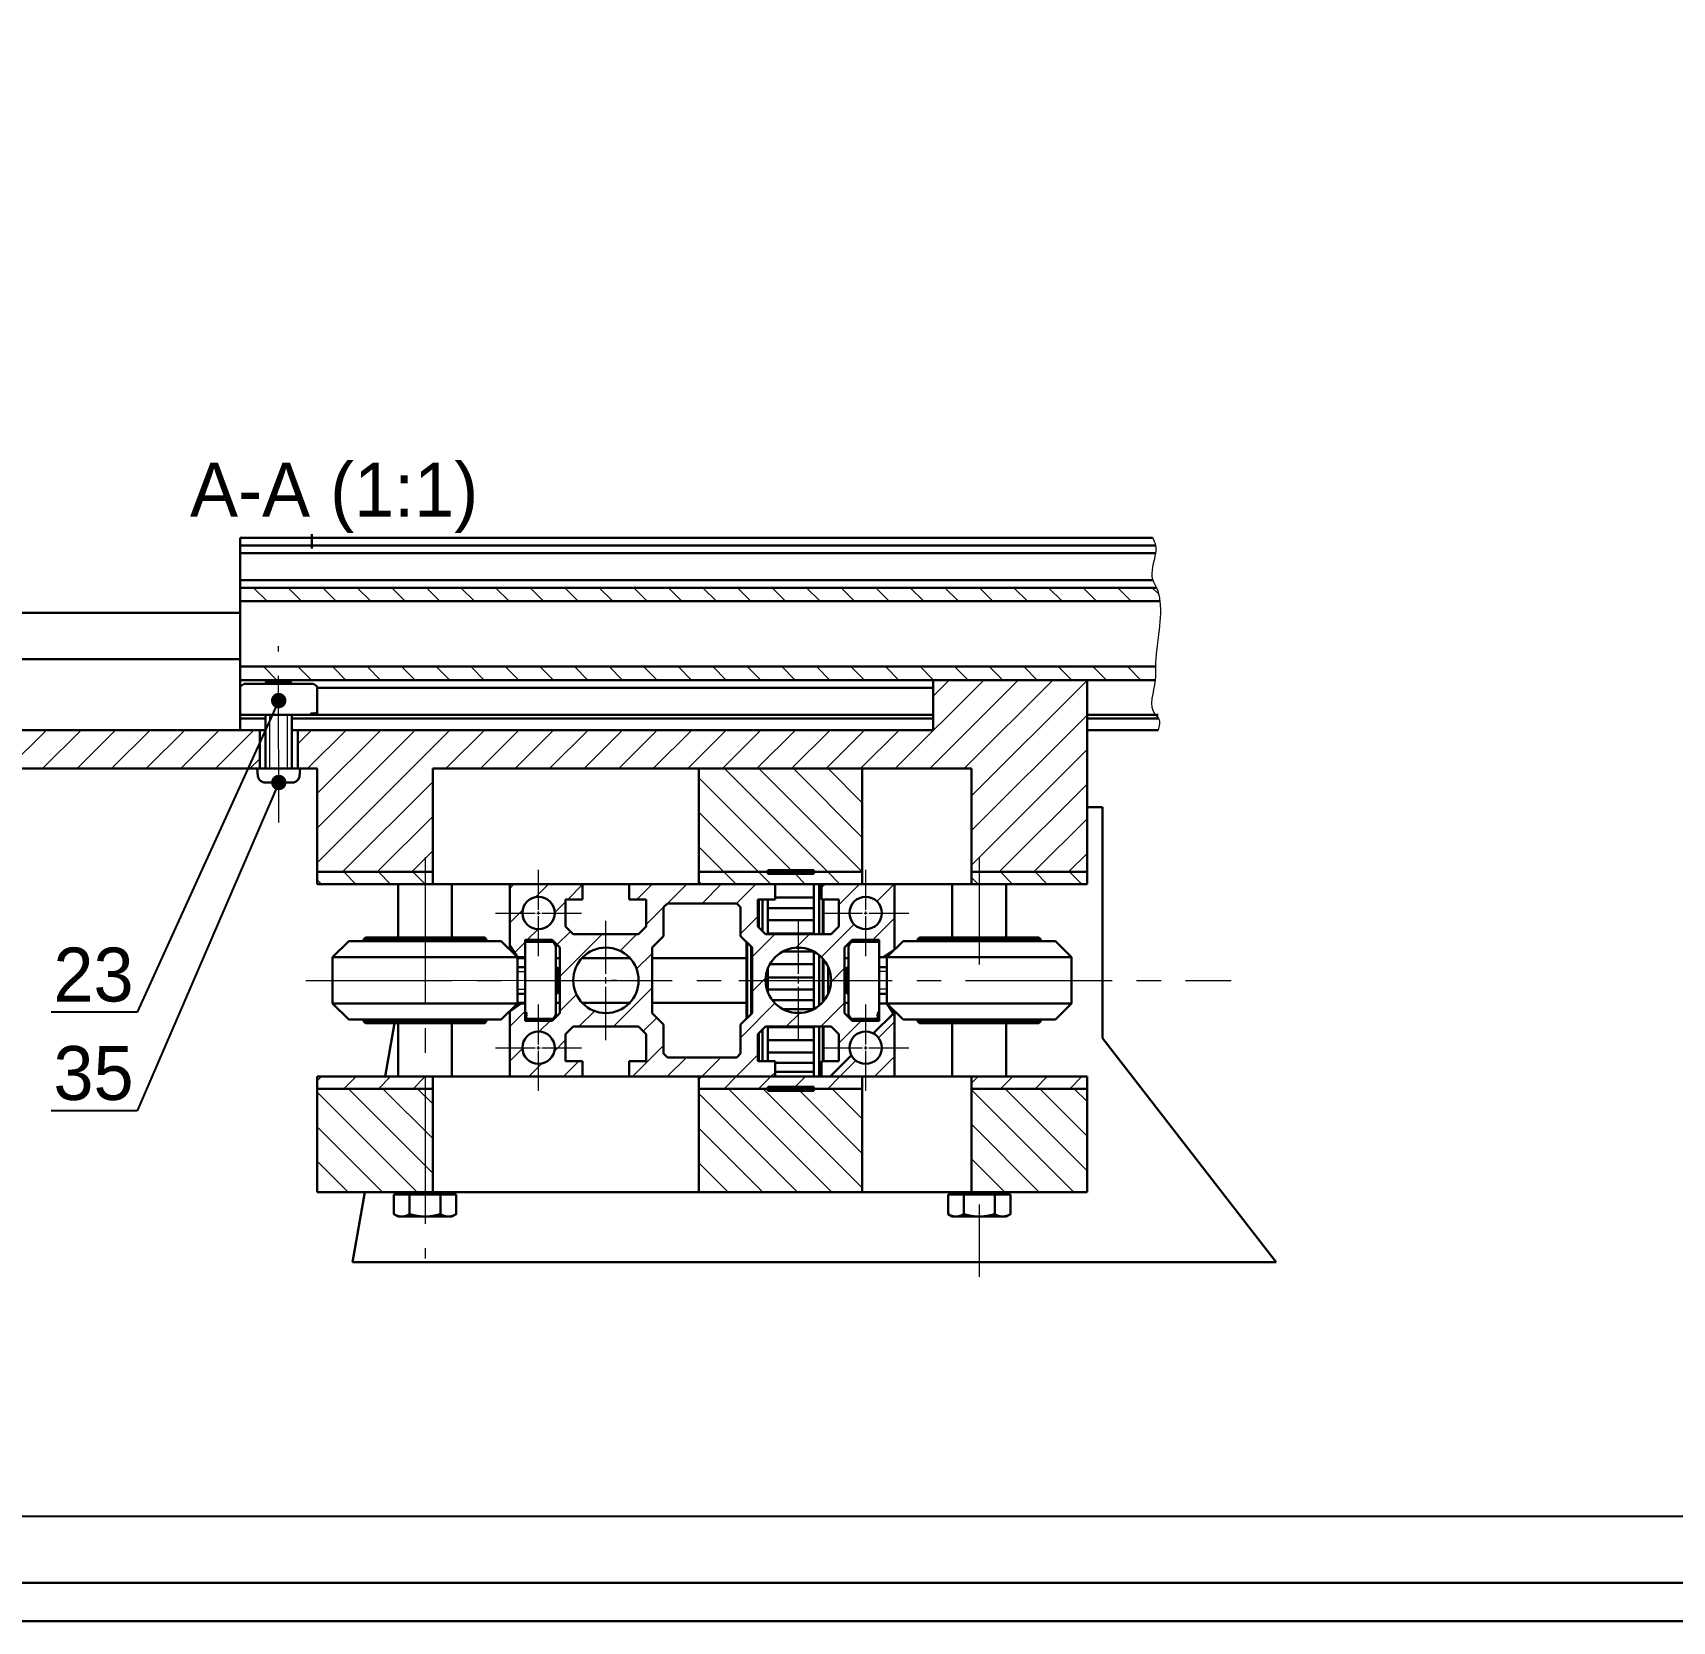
# Model space of a CAD drawing. Header units: millimetres. Extents: x 587 to 10361, y -8386 to 1488.
# Drawn here: x 8094.3 to 8307.3, y -6566.6 to -6360.2 of the extents above; entities that cross this region are included whole.
import ezdxf
from ezdxf import colors
from ezdxf.entities.mleader import LeaderData, LeaderLine
from ezdxf.math import Vec2, Vec3

# ---------------------------------------------------------------- set-up
doc = ezdxf.new("R2010")
doc.units = ezdxf.units.MM
doc.linetypes.add('ACAD_ISO10W100', pattern=[18, 12, -3, 0, -3])
doc.linetypes.add('CENTER2', pattern=[28.575, 19.05, -3.175, 3.175, -3.175])
for name, color, linetype, lineweight in [('Cienka', 30, 'Continuous', 0), ('Gruba', 7, 'Continuous', 30), ('Kreskowanie', 10, 'Continuous', 0), ('Linia przerwania (ISO)', 7, 'Continuous', 30), ('Przekrój', 50, 'Continuous', 15), ('Symetria', 210, 'ACAD_ISO10W100', 0), ('Widoczne (ISO)', 7, 'Continuous', 30), ('Wymiar', 3, 'Continuous', 20)]:
    doc.layers.add(name, color=color, linetype=linetype, lineweight=lineweight)
doc.dimstyles.get("Standard").update_dxf_attribs({"dimtxt": 2, "dimasz": 1, "dimexe": 0.18, "dimexo": 0.0625, "dimgap": 0.09, "dimtad": 1, "dimzin": 0, "dimdsep": 46, "dimtxsty": 'Standard', "dimcen": 1, "dimadec": 0, "dimazin": 0, "dimtfac": 1, "dimtofl": 0, "dimtmove": 0, "dimatfit": 3, "dimfxl": 1, "dimtolj": 1, "dimtzin": 0, "dimarcsym": 0})
pattern_1 = [(135, (683.2406, -1657.9945), (-2.245064, -2.245064), [])]
pattern_2 = [(45, (683.24057, -1657.9945), (-0.224506403, 0.224506403), [])]
pattern_3 = [(135, (683.24057, -1657.9945), (-0.224506403, -0.224506403), [])]
pattern_4 = [(45, (800.3706, -1564.7067), (-2.245064, 2.245064), [])]

# ---------------------------------------------------------------- blocks, each defined once
blk = doc.blocks.new('*U571')
at = {"layer": 'Symetria', "color": 0, "linetype": 'CENTER2', "transparency": 16777216}
blk.add_line((0.02, -10.5), (-0.02, 12.4), dxfattribs=at)
blk = doc.blocks.new('*U572')
at = {"layer": 'Symetria', "color": 0, "linetype": 'CENTER2', "transparency": 16777216}
blk.add_line((-51.14, 0), (69.08, 0), dxfattribs=at)
blk = doc.blocks.new('*U573')
at = {"layer": 'Symetria', "color": 0, "linetype": 'CENTER2', "transparency": 16777216}
blk.add_line((0, 4.7), (0, -4.7), dxfattribs=at)
blk = doc.blocks.new('*U591')
at = {"layer": 'Symetria', "color": 0, "linetype": 'CENTER2', "transparency": 16777216}
blk.add_line((-10.5, -0.02), (12.4, 0.02), dxfattribs=at)
blk = doc.blocks.new('*U605')
at = {"layer": 'Symetria', "color": 0, "linetype": 'CENTER2', "transparency": 16777216}
blk.add_line((0, 6.98), (0, -45.13), dxfattribs=at)
blk = doc.blocks.new('*U606')
at = {"layer": 'Symetria', "color": 0, "linetype": 'CENTER2', "transparency": 16777216}
blk.add_line((0, 6.975), (0, -6.975), dxfattribs=at)
blk = doc.blocks.new('*U607')
at = {"layer": 'Symetria', "color": 0, "linetype": 'CENTER2', "transparency": 16777216}
for p, q in [((0, 0.42), (0, 5.6)), ((-5.6, 0), (-0.42, 0)), ((0.42, 0), (5.6, 0)), ((0, -5.6), (0, -0.42))]:
    blk.add_line(p, q, dxfattribs=at)
at = {"layer": 'Symetria', "color": 0, "linetype": 'Continuous', "transparency": 16777216}
for p, q in [((-0.21, 0), (0.21, 0)), ((0, -0.21), (0, 0.21))]:
    blk.add_line(p, q, dxfattribs=at)
blk = doc.blocks.new('*U608')
at = {"layer": 'Symetria', "color": 0, "linetype": 'CENTER2', "transparency": 16777216}
for p, q in [((0, 0.42), (0, 5.6)), ((-5.6, 0), (-0.42, 0)), ((0.42, 0), (5.6, 0)), ((0, -5.6), (0, -0.42))]:
    blk.add_line(p, q, dxfattribs=at)
at = {"layer": 'Symetria', "color": 0, "linetype": 'Continuous', "transparency": 16777216}
for p, q in [((-0.21, 0), (0.21, 0)), ((0, -0.21), (0, 0.21))]:
    blk.add_line(p, q, dxfattribs=at)
blk = doc.blocks.new('*U609')
at = {"layer": 'Symetria', "color": 0, "linetype": 'CENTER2', "transparency": 16777216}
for p, q in [((0, 0.42), (0, 5.6)), ((-5.6, 0), (-0.42, 0)), ((0.42, 0), (5.6, 0)), ((0, -5.6), (0, -0.42))]:
    blk.add_line(p, q, dxfattribs=at)
at = {"layer": 'Symetria', "color": 0, "linetype": 'Continuous', "transparency": 16777216}
for p, q in [((-0.21, 0), (0.21, 0)), ((0, -0.21), (0, 0.21))]:
    blk.add_line(p, q, dxfattribs=at)
blk = doc.blocks.new('*U610')
at = {"layer": 'Symetria', "color": 0, "linetype": 'CENTER2', "transparency": 16777216}
for p, q in [((0, 0.42), (0, 5.6)), ((-5.6, 0), (-0.42, 0)), ((0.42, 0), (5.6, 0)), ((0, -5.6), (0, -0.42))]:
    blk.add_line(p, q, dxfattribs=at)
at = {"layer": 'Symetria', "color": 0, "linetype": 'Continuous', "transparency": 16777216}
for p, q in [((-0.21, 0), (0.21, 0)), ((0, -0.21), (0, 0.21))]:
    blk.add_line(p, q, dxfattribs=at)
blk = doc.blocks.new('*U611')
at = {"layer": 'Symetria', "color": 0, "linetype": 'CENTER2', "transparency": 16777216}
for p, q in [((0, 0.85), (0, 7.75)), ((-7.75, 0), (-0.85, 0)), ((0.85, 0), (7.75, 0)), ((0, -7.75), (0, -0.85))]:
    blk.add_line(p, q, dxfattribs=at)
at = {"layer": 'Symetria', "color": 0, "linetype": 'Continuous', "transparency": 16777216}
for p, q in [((-0.425, 0), (0.425, 0)), ((0, -0.425), (0, 0.425))]:
    blk.add_line(p, q, dxfattribs=at)
blk = doc.blocks.new('*U612')
at = {"layer": 'Symetria', "color": 0, "linetype": 'CENTER2', "transparency": 16777216}
for p, q in [((0, 0.85), (0, 7.75)), ((-7.75, 0), (-0.85, 0)), ((0.85, 0), (7.75, 0)), ((0, -7.75), (0, -0.85))]:
    blk.add_line(p, q, dxfattribs=at)
at = {"layer": 'Symetria', "color": 0, "linetype": 'Continuous', "transparency": 16777216}
for p, q in [((-0.425, 0), (0.425, 0)), ((0, -0.425), (0, 0.425))]:
    blk.add_line(p, q, dxfattribs=at)
blk = doc.blocks.new('_Dot')
at = {"color": 0, "linetype": 'ByBlock', "lineweight": -2}
blk.add_line((-0.5, 0), (-1, 0), dxfattribs=at)
at = {"color": 0, "linetype": 'ByBlock', "const_width": 0.5}
blk.add_lwpolyline([(-0.25, 0, 1), (0.25, 0, 1)], format="xyb", close=True, dxfattribs=at)
blk = doc.blocks.new('*D643')
at = {"layer": 'Defpoints', "color": 0, "transparency": 16777216}
for p in [(7698.84, -6299.64), (8330.99, -6299.64), (8330.99, -6552.91)]:
    blk.add_point(p, dxfattribs=at)
at = {"layer": 'Wymiar', "color": 0, "lineweight": -2, "transparency": 16777216}
for p, q in [((7698.84, -6299.7), (7698.84, -6553.09)), ((8330.99, -6299.7), (8330.99, -6553.09)), ((7699.84, -6552.91), (8329.99, -6552.91))]:
    blk.add_line(p, q, dxfattribs=at)
at = {"layer": 'Wymiar', "color": 0, "transparency": 16777216}
for points in [[(7699.84, -6552.75), (7699.84, -6553.08), (7698.84, -6552.91)], [(8329.99, -6552.75), (8329.99, -6553.08), (8330.99, -6552.91)]]:
    blk.add_solid(points, dxfattribs=at)
at = {"layer": 'Wymiar', "color": 0, "transparency": 16777216, "insert": (8014.92, -6549.32), "char_height": 2, "attachment_point": 5}
blk.add_mtext('\\A1;{\\H3.5x;1443}', dxfattribs=at)

msp = doc.modelspace()

# ---------------------------------------------------------------- hatches: boundary and pattern name
at = {"layer": 'Gruba'}
h = msp.add_hatch(dxfattribs=at)
h.set_pattern_fill('ANSI31', color=256, scale=406.4, style=0)
h.set_pattern_definition([(45, (5393.71, -9731.033), (-35.921, 35.921), [])])
h.paths.add_polyline_path([(8165.716, -6470.824), (8156.241, -6470.824), (8156.241, -6478.799), (8157.241, -6480.299), (8158.241, -6480.299), (8158.241, -6478.074), (8161.741, -6478.074), (8162.741, -6479.074), (8162.741, -6487.574), (8161.741, -6488.574), (8158.241, -6488.574), (8158.241, -6486.349), (8157.741, -6486.349), (8156.241, -6487.349), (8156.241, -6495.824), (8165.716, -6495.824), (8165.716, -6493.824), (8163.491, -6493.824), (8163.491, -6490.324), (8164.491, -6489.324), (8172.991, -6489.324), (8173.991, -6490.324), (8173.991, -6493.824), (8171.766, -6493.824), (8171.766, -6495.824), (8190.716, -6495.824), (8190.716, -6493.824), (8188.491, -6493.824), (8188.491, -6490.324), (8189.491, -6489.324), (8197.991, -6489.324), (8198.991, -6490.324), (8198.991, -6493.824), (8196.766, -6493.824), (8196.766, -6495.824), (8206.241, -6495.824), (8206.241, -6487.849), (8205.241, -6486.349), (8204.241, -6486.349), (8204.241, -6488.574), (8200.741, -6488.574), (8199.741, -6487.574), (8199.741, -6479.074), (8200.741, -6478.074), (8204.241, -6478.074), (8204.241, -6480.299), (8204.741, -6480.299), (8206.241, -6479.299), (8206.241, -6470.824), (8196.766, -6470.824), (8196.766, -6472.824), (8198.991, -6472.824), (8198.991, -6476.324), (8197.991, -6477.324), (8189.491, -6477.324), (8188.491, -6476.324), (8188.491, -6472.824), (8190.716, -6472.824), (8190.716, -6470.824), (8171.766, -6470.824), (8171.766, -6472.824), (8173.991, -6472.824), (8173.991, -6476.324), (8172.991, -6477.324), (8164.491, -6477.324), (8163.491, -6476.324), (8163.491, -6472.824), (8165.716, -6472.824)])
edge = h.paths.add_edge_path(flags=0)
edge.add_ellipse((8202.491, -6492.074), major_axis=(-2.1, 0), ratio=1, start_angle=0, end_angle=360)
edge = h.paths.add_edge_path(flags=0)
edge.add_ellipse((8202.491, -6474.574), major_axis=(-2.1, 0), ratio=1, start_angle=0, end_angle=360)
edge = h.paths.add_edge_path(flags=0)
edge.add_ellipse((8159.991, -6492.074), major_axis=(-2.1, 0), ratio=1, start_angle=0, end_angle=360)
edge = h.paths.add_edge_path(flags=0)
edge.add_ellipse((8159.991, -6474.574), major_axis=(-2.1, 0), ratio=1, start_angle=0, end_angle=360)
edge = h.paths.add_edge_path(flags=0)
edge.add_ellipse((8193.741, -6483.324), major_axis=(-4.25, 0), ratio=1, start_angle=0, end_angle=360)
edge = h.paths.add_edge_path(flags=0)
edge.add_ellipse((8168.741, -6483.324), major_axis=(-4.25, 0), ratio=1, start_angle=0, end_angle=360)
h.paths.add_polyline_path([(8174.741, -6487.574), (8174.741, -6479.074), (8176.241, -6477.574), (8176.241, -6473.824), (8176.741, -6473.324), (8185.741, -6473.324), (8186.241, -6473.824), (8186.241, -6477.574), (8187.741, -6479.074), (8187.741, -6487.574), (8186.241, -6489.074), (8186.241, -6492.824), (8185.741, -6493.324), (8176.741, -6493.324), (8176.241, -6492.824), (8176.241, -6489.074)], flags=0)
at = {"layer": 'Kreskowanie'}
h = msp.add_hatch(dxfattribs=at)
h.set_pattern_fill('ANSI31', color=256, angle=90)
h.set_pattern_definition([(135, (112.866, -1866.1495), (-2.245064, -2.245064), [])])
h.paths.add_polyline_path([(8240.145, -6442.574), (8126.218, -6442.574), (8126.221, -6444.324), (8240.108, -6444.324)])
h.paths.add_polyline_path([(8126.218, -6442.574), (8121.241, -6442.574), (8121.241, -6444.324), (8126.221, -6444.324)])
h.paths.add_polyline_path([(8240.256, -6432.324), (8121.241, -6432.324), (8121.241, -6434.074), (8240.701, -6434.074)])
h = msp.add_hatch(dxfattribs=at)
h.set_pattern_fill('ANSI31', color=256)
h.set_pattern_definition([(45, (683.2406, -1657.9945), (-2.245064, 2.245064), [])])
h.paths.add_polyline_path([(8146.241, -6455.824), (8216.241, -6455.824), (8216.241, -6469.243), (8231.241, -6469.243), (8231.241, -6455.824), (8231.241, -6450.824), (8231.241, -6444.324), (8211.241, -6444.324), (8211.241, -6450.824), (8128.7, -6450.815), (8128.717, -6455.815), (8129.041, -6455.824), (8131.241, -6455.824), (8131.241, -6469.243), (8146.241, -6469.243)])
h = msp.add_hatch(dxfattribs=at)
h.set_pattern_fill('ANSI31', color=256)
h.set_pattern_definition([(45, (112.866, -1866.1495), (-2.245064, 2.245064), [])])
h.paths.add_polyline_path([(8051.888, -6450.824), (8051.358, -6450.824), (8050.96, -6450.824), (8050.941, -6450.824), (8031.241, -6450.824), (8031.241, -6455.824), (8051.888, -6455.824)])
h.paths.add_polyline_path([(8065.771, -6450.824), (8055.593, -6450.824), (8055.593, -6455.824), (8065.771, -6455.824)])
h.paths.add_polyline_path([(8086.441, -6450.824), (8081.96, -6450.824), (8081.941, -6450.824), (8072.711, -6450.824), (8072.711, -6455.824), (8086.441, -6455.824)])
h.paths.add_polyline_path([(8123.765, -6450.824), (8111.182, -6450.824), (8091.632, -6450.824), (8086.441, -6450.824), (8086.441, -6455.824), (8091.897, -6455.824), (8123.441, -6455.824), (8123.765, -6455.824)])
h = msp.add_hatch(dxfattribs=at)
h.set_pattern_fill('ANSI31', color=256, angle=90)
h.set_pattern_definition(pattern_1)
h.paths.add_polyline_path([(8202.051, -6455.824), (8180.821, -6455.824), (8180.821, -6469.243), (8202.051, -6469.243)])
h.paths.add_polyline_path([(8195.761, -6468.993), (8195.761, -6469.243), (8189.761, -6469.243), (8189.761, -6468.993)], flags=16)
h = msp.add_hatch(dxfattribs=at)
h.set_pattern_fill('ANSI31', color=256, angle=90)
h.set_pattern_definition(pattern_1)
h.paths.add_polyline_path([(8146.241, -6469.243), (8131.241, -6469.243), (8131.241, -6470.824), (8146.241, -6470.824)])
h.paths.add_polyline_path([(8202.051, -6469.243), (8195.761, -6469.243), (8195.761, -6469.493), (8189.761, -6469.493), (8189.761, -6469.243), (8180.821, -6469.243), (8180.821, -6470.824), (8202.051, -6470.824)])
h.paths.add_polyline_path([(8231.241, -6469.243), (8216.241, -6469.243), (8216.241, -6470.824), (8231.241, -6470.824)])
h = msp.add_hatch(dxfattribs=at)
h.set_pattern_fill('ANSI31', color=256, scale=0.1)
h.set_pattern_definition(pattern_2)
h.paths.add_polyline_path([(8195.761, -6468.993), (8189.761, -6468.993), (8189.761, -6469.243), (8195.761, -6469.243)])
h = msp.add_hatch(dxfattribs=at)
h.set_pattern_fill('ANSI31', color=256, scale=0.1, angle=90)
h.set_pattern_definition(pattern_3)
h.paths.add_polyline_path([(8195.761, -6469.243), (8189.761, -6469.243), (8189.761, -6469.493), (8195.761, -6469.493)])
h = msp.add_hatch(dxfattribs=at)
h.set_pattern_fill('ANSI31', color=256)
h.set_pattern_definition(pattern_4)
h.paths.add_polyline_path([(8190.716, -6470.824), (8180.821, -6470.824), (8171.766, -6470.824), (8171.766, -6472.824), (8173.991, -6472.824), (8173.991, -6476.324), (8172.991, -6477.324), (8164.491, -6477.324), (8163.491, -6476.324), (8163.491, -6472.824), (8165.716, -6472.824), (8165.716, -6470.824), (8156.241, -6470.824), (8156.241, -6478.799), (8157.241, -6480.299), (8158.241, -6480.299), (8158.241, -6478.074), (8161.741, -6478.074), (8162.741, -6479.074), (8162.741, -6487.574), (8161.741, -6488.574), (8158.241, -6488.574), (8158.241, -6486.349), (8157.741, -6486.349), (8156.241, -6487.349), (8156.241, -6495.824), (8165.716, -6495.824), (8165.716, -6493.824), (8163.491, -6493.824), (8163.491, -6490.324), (8164.491, -6489.324), (8172.991, -6489.324), (8173.991, -6490.324), (8173.991, -6493.824), (8171.766, -6493.824), (8171.766, -6495.824), (8190.716, -6495.824), (8190.716, -6493.824), (8188.491, -6493.824), (8188.491, -6490.324), (8189.491, -6489.324), (8197.991, -6489.324), (8198.991, -6490.324), (8198.991, -6493.824), (8196.766, -6493.824), (8196.766, -6495.824), (8206.241, -6495.824), (8206.241, -6487.849), (8205.241, -6486.349), (8204.241, -6486.349), (8204.241, -6488.574), (8200.741, -6488.574), (8199.741, -6487.574), (8199.741, -6479.074), (8200.741, -6478.074), (8204.241, -6478.074), (8204.241, -6480.299), (8204.741, -6480.299), (8206.241, -6479.299), (8206.241, -6470.824), (8202.051, -6470.824), (8196.766, -6470.824), (8196.766, -6472.824), (8198.991, -6472.824), (8198.991, -6476.324), (8197.991, -6477.324), (8189.491, -6477.324), (8188.491, -6476.324), (8188.491, -6472.824), (8190.716, -6472.824)])
h.paths.add_polyline_path([(8176.741, -6473.324), (8185.741, -6473.324), (8186.241, -6473.824), (8186.241, -6477.574), (8187.741, -6479.074), (8187.741, -6483.324), (8189.491, -6483.324, -1), (8197.991, -6483.324, -1), (8189.491, -6483.324), (8187.741, -6483.324), (8187.741, -6487.574), (8186.241, -6489.074), (8186.241, -6492.824), (8185.741, -6493.324), (8176.741, -6493.324), (8176.241, -6492.824), (8176.241, -6489.074), (8174.741, -6487.574), (8174.741, -6483.324), (8172.991, -6483.324, -1), (8164.491, -6483.324, -1), (8172.991, -6483.324), (8174.741, -6483.324), (8174.741, -6479.074), (8176.241, -6477.574), (8176.241, -6473.824)], flags=16)
h.paths.add_polyline_path([(8162.091, -6474.574, -1), (8157.891, -6474.574, -1)], flags=16)
h.paths.add_polyline_path([(8162.091, -6492.074, -1), (8157.891, -6492.074, -1)], flags=16)
h.paths.add_polyline_path([(8204.591, -6474.574, -1), (8200.391, -6474.574, -1)], flags=16)
h.paths.add_polyline_path([(8204.591, -6492.074, -1), (8200.391, -6492.074, -1)], flags=16)
h = msp.add_hatch(dxfattribs=at)
h.set_pattern_fill('ANSI31', color=256)
h.set_pattern_definition(pattern_4)
h.paths.add_polyline_path([(8146.241, -6495.824), (8131.241, -6495.824), (8131.241, -6497.405), (8146.241, -6497.405)])
h.paths.add_polyline_path([(8231.241, -6495.824), (8216.241, -6495.824), (8216.241, -6497.404), (8231.241, -6497.404)])
h = msp.add_hatch(dxfattribs=at)
h.set_pattern_fill('ANSI31', color=256)
h.set_pattern_definition(pattern_4)
h.paths.add_polyline_path([(8202.051, -6495.824), (8196.766, -6495.824), (8190.716, -6495.824), (8180.821, -6495.824), (8180.821, -6497.405), (8202.051, -6497.405)])
h.paths.add_polyline_path([(8195.761, -6497.405), (8195.761, -6497.155), (8189.761, -6497.155), (8189.761, -6497.405)], flags=16)
h = msp.add_hatch(dxfattribs=at)
h.set_pattern_fill('ANSI31', color=256, angle=90)
h.set_pattern_definition([(135, (800.3706, -1564.7067), (-2.245064, -2.245064), [])])
h.paths.add_polyline_path([(8146.241, -6497.405), (8131.241, -6497.405), (8131.241, -6510.824), (8146.241, -6510.824)])
h.paths.add_polyline_path([(8202.051, -6497.405), (8195.761, -6497.405), (8195.761, -6497.655), (8189.761, -6497.655), (8189.761, -6497.405), (8180.821, -6497.405), (8180.821, -6510.824), (8202.051, -6510.824)])
h.paths.add_polyline_path([(8231.241, -6497.404), (8216.241, -6497.404), (8216.241, -6510.824), (8231.241, -6510.824)])
h = msp.add_hatch(dxfattribs=at)
h.set_pattern_fill('ANSI31', color=256, scale=0.1, angle=90)
h.set_pattern_definition(pattern_3)
h.paths.add_polyline_path([(8195.761, -6497.405), (8189.761, -6497.405), (8189.761, -6497.155), (8195.761, -6497.155)])
h = msp.add_hatch(dxfattribs=at)
h.set_pattern_fill('ANSI31', color=256, scale=0.1)
h.set_pattern_definition(pattern_2)
h.paths.add_polyline_path([(8195.761, -6497.655), (8189.761, -6497.655), (8189.761, -6497.405), (8195.761, -6497.405)])

# ---------------------------------------------------------------- linework, layer by layer
at = {"layer": 'Cienka'}
for p, q in [((8125.086, -6444.824), (8125.086, -6444.419)), ((8127.372, -6444.824), (8127.372, -6444.423)), ((8125.086, -6455.824), (8125.086, -6448.824)), ((8127.372, -6455.824), (8127.372, -6448.824)), ((8157.241, -6482.187), (8158.241, -6482.187)), ((8162.241, -6482.187), (8162.646, -6482.187)), ((8200.241, -6482.187), (8199.836, -6482.187)), ((8205.241, -6482.187), (8204.241, -6482.187)), ((8157.241, -6484.474), (8158.241, -6484.474)), ((8162.241, -6484.474), (8162.641, -6484.474)), ((8200.241, -6484.474), (8199.84, -6484.474)), ((8205.241, -6484.474), (8204.241, -6484.474))]:
    msp.add_line(p, q, dxfattribs=at)
at = {"layer": 'Gruba'}
for p, q in [((8125.086, -6444.419), (8124.491, -6444.663)), ((8124.491, -6444.663), (8127.953, -6444.663)), ((8125.085, -6444.419), (8127.372, -6444.424)), ((8127.372, -6444.424), (8127.953, -6444.663)), ((8130.728, -6448.824), (8130.47, -6448.566)), ((8130.47, -6448.566), (8130.47, -6448.824)), ((8131.01, -6448.824), (8130.728, -6448.541)), ((8130.728, -6448.541), (8130.728, -6448.824)), ((8131.241, -6448.824), (8131.01, -6448.541)), ((8131.01, -6448.541), (8131.01, -6448.824)), ((8111.182, -6450.824), (8091.632, -6450.824)), ((8123.765, -6450.824), (8123.765, -6455.824)), ((8128.7, -6450.815), (8128.717, -6455.815)), ((8131.241, -6455.824), (8131.241, -6470.824)), ((8146.241, -6470.824), (8146.241, -6455.824)), ((8180.821, -6470.824), (8180.821, -6455.824)), ((8202.051, -6455.824), (8202.051, -6470.824)), ((8216.241, -6470.824), (8216.241, -6455.824)), ((8231.241, -6455.824), (8231.241, -6470.824)), ((8233.241, -6460.824), (8231.241, -6460.824)), ((8233.241, -6490.824), (8233.241, -6460.824)), ((8146.241, -6469.243), (8131.241, -6469.243)), ((8180.821, -6469.243), (8189.761, -6469.243)), ((8189.761, -6469.493), (8189.761, -6468.993)), ((8189.761, -6468.993), (8195.761, -6468.993)), ((8189.761, -6469.243), (8195.761, -6469.243)), ((8195.761, -6469.493), (8189.761, -6469.493)), ((8195.761, -6468.993), (8195.761, -6469.493)), ((8195.761, -6469.243), (8202.051, -6469.243)), ((8216.241, -6469.243), (8231.241, -6469.243)), ((8131.241, -6470.824), (8146.241, -6470.824)), ((8141.741, -6470.824), (8141.741, -6477.774)), ((8146.241, -6470.824), (8180.821, -6470.824)), ((8148.741, -6470.824), (8148.741, -6477.774)), ((8156.241, -6470.824), (8156.241, -6478.799)), ((8165.716, -6472.824), (8165.716, -6470.824)), ((8171.766, -6470.824), (8171.766, -6472.824)), ((8202.051, -6470.824), (8180.821, -6470.824)), ((8190.716, -6472.824), (8190.716, -6470.824)), ((8195.761, -6470.824), (8195.761, -6477.324)), ((8196.431, -6470.824), (8196.431, -6477.324)), ((8196.766, -6470.824), (8196.766, -6472.824)), ((8202.051, -6470.824), (8216.241, -6470.824)), ((8206.241, -6479.299), (8206.241, -6470.824)), ((8213.741, -6470.824), (8213.741, -6477.774)), ((8231.241, -6470.824), (8216.241, -6470.824)), ((8220.741, -6470.824), (8220.741, -6477.774)), ((8163.491, -6476.324), (8163.491, -6472.824)), ((8163.491, -6472.824), (8165.716, -6472.824)), ((8171.766, -6472.824), (8173.991, -6472.824)), ((8173.991, -6472.824), (8173.991, -6476.324)), ((8176.241, -6473.824), (8176.741, -6473.324)), ((8176.241, -6477.574), (8176.241, -6473.824)), ((8176.741, -6473.324), (8185.741, -6473.324)), ((8185.741, -6473.324), (8186.241, -6473.824)), ((8186.241, -6473.824), (8186.241, -6477.574)), ((8188.491, -6476.324), (8188.491, -6472.824)), ((8188.491, -6472.824), (8190.716, -6472.824)), ((8188.511, -6472.824), (8188.511, -6476.343)), ((8188.591, -6472.824), (8188.591, -6476.424)), ((8189.091, -6472.824), (8189.091, -6476.924)), ((8189.761, -6472.824), (8189.761, -6477.324)), ((8195.761, -6473.955), (8189.761, -6473.955)), ((8195.761, -6472.58), (8190.716, -6472.58)), ((8196.766, -6472.824), (8198.991, -6472.824)), ((8196.931, -6472.824), (8196.931, -6477.324)), ((8197.011, -6472.824), (8197.011, -6477.324)), ((8198.991, -6472.824), (8198.991, -6476.324)), ((8164.491, -6477.324), (8163.491, -6476.324)), ((8173.991, -6476.324), (8172.991, -6477.324)), ((8189.491, -6477.324), (8188.491, -6476.324)), ((8195.761, -6475.519), (8189.761, -6475.519)), ((8198.991, -6476.324), (8197.991, -6477.324)), ((8135.341, -6478.224), (8133.241, -6480.324)), ((8135.341, -6478.224), (8155.141, -6478.224)), ((8137.491, -6477.774), (8137.241, -6478.024)), ((8137.241, -6478.024), (8153.241, -6478.024)), ((8137.241, -6478.024), (8137.241, -6478.224)), ((8137.491, -6477.774), (8152.991, -6477.774)), ((8152.991, -6477.774), (8153.241, -6478.024)), ((8153.241, -6478.024), (8153.241, -6478.224)), ((8155.141, -6478.224), (8157.241, -6480.324)), ((8156.241, -6478.799), (8157.241, -6480.299)), ((8156.241, -6479.324), (8156.241, -6478.799)), ((8158.241, -6480.299), (8158.241, -6478.074)), ((8158.241, -6478.074), (8161.741, -6478.074)), ((8161.741, -6478.074), (8162.741, -6479.074)), ((8172.991, -6477.324), (8164.491, -6477.324)), ((8174.741, -6479.074), (8176.241, -6477.574)), ((8186.241, -6477.574), (8187.741, -6479.074)), ((8187.016, -6478.349), (8187.016, -6488.299)), ((8187.096, -6488.218), (8187.096, -6478.429)), ((8197.991, -6477.324), (8189.491, -6477.324)), ((8195.761, -6477.24), (8189.761, -6477.24)), ((8199.741, -6479.074), (8200.741, -6478.074)), ((8200.741, -6478.074), (8204.241, -6478.074)), ((8204.241, -6478.074), (8204.241, -6480.299)), ((8207.341, -6478.224), (8205.241, -6480.324)), ((8207.341, -6478.224), (8227.141, -6478.224)), ((8209.491, -6477.774), (8209.241, -6478.024)), ((8209.241, -6478.024), (8225.241, -6478.024)), ((8209.241, -6478.024), (8209.241, -6478.224)), ((8209.491, -6477.774), (8224.991, -6477.774)), ((8224.991, -6477.774), (8225.241, -6478.024)), ((8225.241, -6478.024), (8225.241, -6478.224)), ((8227.141, -6478.224), (8229.241, -6480.324)), ((8133.241, -6480.324), (8157.241, -6480.324)), ((8133.241, -6480.324), (8133.241, -6486.324)), ((8157.241, -6480.299), (8158.241, -6480.299)), ((8157.241, -6480.324), (8157.241, -6486.324)), ((8157.241, -6480.424), (8158.241, -6480.424)), ((8158.241, -6486.349), (8158.241, -6480.299)), ((8162.741, -6480.424), (8162.241, -6480.424)), ((8162.741, -6479.074), (8162.741, -6487.574)), ((8171.848, -6480.424), (8165.634, -6480.424)), ((8174.741, -6487.574), (8174.741, -6479.074)), ((8187.016, -6480.424), (8174.741, -6480.424)), ((8187.596, -6487.718), (8187.596, -6478.929)), ((8187.741, -6479.074), (8187.741, -6487.574)), ((8195.761, -6479.584), (8191.721, -6479.584)), ((8194.008, -6479.082), (8193.473, -6479.082)), ((8195.761, -6479.584), (8195.761, -6487.063)), ((8196.431, -6480.033), (8196.431, -6486.614)), ((8196.931, -6480.515), (8196.931, -6486.132)), ((8197.011, -6480.609), (8197.011, -6486.038)), ((8199.741, -6487.574), (8199.741, -6479.074)), ((8200.241, -6480.424), (8199.741, -6480.424)), ((8204.241, -6480.299), (8204.741, -6480.299)), ((8204.241, -6486.349), (8204.241, -6480.299)), ((8205.241, -6480.324), (8204.241, -6480.324)), ((8204.741, -6480.299), (8206.241, -6479.299)), ((8205.241, -6480.324), (8229.241, -6480.324)), ((8205.241, -6480.324), (8205.241, -6486.324)), ((8206.241, -6479.299), (8206.241, -6479.324)), ((8229.241, -6480.324), (8229.241, -6486.324)), ((8162.646, -6482.187), (8162.402, -6481.593)), ((8162.402, -6481.593), (8162.402, -6485.055)), ((8162.646, -6482.187), (8162.641, -6484.474)), ((8189.761, -6481.833), (8189.761, -6484.814)), ((8195.761, -6482.96), (8189.761, -6482.96)), ((8195.761, -6481.238), (8190.038, -6481.238)), ((8197.631, -6485.035), (8197.631, -6481.612)), ((8199.836, -6482.187), (8200.08, -6481.593)), ((8199.836, -6482.187), (8199.84, -6484.474)), ((8200.08, -6481.593), (8200.08, -6485.055)), ((8162.64, -6484.474), (8162.402, -6485.055)), ((8195.761, -6484.525), (8189.761, -6484.525)), ((8199.841, -6484.474), (8200.08, -6485.055)), ((8133.241, -6486.324), (8157.241, -6486.324)), ((8135.341, -6488.424), (8133.241, -6486.324)), ((8155.141, -6488.424), (8157.241, -6486.324)), ((8157.741, -6486.349), (8156.241, -6487.349)), ((8156.241, -6487.349), (8156.241, -6487.324)), ((8156.241, -6487.349), (8156.241, -6495.824)), ((8157.241, -6486.224), (8158.241, -6486.224)), ((8158.241, -6486.349), (8157.741, -6486.349)), ((8158.241, -6488.574), (8158.241, -6486.349)), ((8162.741, -6486.224), (8162.241, -6486.224)), ((8171.848, -6486.224), (8165.634, -6486.224)), ((8187.016, -6486.224), (8174.741, -6486.224)), ((8195.761, -6485.902), (8190.362, -6485.902)), ((8195.761, -6487.063), (8191.721, -6487.063)), ((8200.241, -6486.223), (8199.741, -6486.223)), ((8205.241, -6486.324), (8204.241, -6486.324)), ((8204.241, -6486.349), (8204.241, -6488.574)), ((8205.241, -6486.349), (8204.241, -6486.349)), ((8205.241, -6486.324), (8229.241, -6486.324)), ((8207.341, -6488.424), (8205.241, -6486.324)), ((8206.241, -6487.849), (8205.241, -6486.349)), ((8206.241, -6487.324), (8206.241, -6487.849)), ((8227.141, -6488.424), (8229.241, -6486.324)), ((8135.341, -6488.424), (8155.141, -6488.424)), ((8137.241, -6488.424), (8137.241, -6488.624)), ((8137.241, -6488.624), (8153.241, -6488.624)), ((8137.491, -6488.874), (8137.241, -6488.624)), ((8137.491, -6488.874), (8152.991, -6488.874)), ((8141.295, -6488.874), (8140.069, -6495.824)), ((8141.741, -6488.874), (8141.741, -6495.824)), ((8148.741, -6488.874), (8148.741, -6495.824)), ((8152.991, -6488.874), (8153.241, -6488.624)), ((8153.241, -6488.424), (8153.241, -6488.624)), ((8158.241, -6487.81), (8158.498, -6487.553)), ((8158.498, -6487.553), (8158.241, -6487.553)), ((8158.241, -6488.093), (8158.523, -6487.81)), ((8158.523, -6487.81), (8158.241, -6487.81)), ((8158.241, -6488.324), (8158.523, -6488.093)), ((8158.523, -6488.093), (8158.241, -6488.093)), ((8161.741, -6488.574), (8158.241, -6488.574)), ((8162.741, -6487.574), (8161.741, -6488.574)), ((8163.491, -6490.324), (8164.491, -6489.324)), ((8164.491, -6489.324), (8172.991, -6489.324)), ((8172.991, -6489.324), (8173.991, -6490.324)), ((8176.241, -6489.074), (8174.741, -6487.574)), ((8176.241, -6492.824), (8176.241, -6489.074)), ((8187.741, -6487.574), (8186.241, -6489.074)), ((8186.241, -6489.074), (8186.241, -6492.824)), ((8188.491, -6490.324), (8189.491, -6489.324)), ((8189.491, -6489.324), (8197.991, -6489.324)), ((8189.761, -6489.324), (8189.761, -6493.824)), ((8195.761, -6489.391), (8189.761, -6489.391)), ((8194.209, -6487.548), (8193.272, -6487.548)), ((8195.761, -6489.324), (8195.761, -6495.824)), ((8196.431, -6489.324), (8196.431, -6495.824)), ((8196.931, -6489.324), (8196.931, -6493.824)), ((8197.011, -6489.349), (8197.011, -6493.824)), ((8197.991, -6489.324), (8198.991, -6490.324)), ((8200.741, -6488.574), (8199.741, -6487.574)), ((8204.241, -6488.574), (8200.741, -6488.574)), ((8204.241, -6488.093), (8203.958, -6487.81)), ((8203.958, -6487.81), (8204.241, -6487.81)), ((8204.241, -6488.324), (8203.958, -6488.093)), ((8203.958, -6488.093), (8204.241, -6488.093)), ((8204.241, -6487.81), (8203.984, -6487.553)), ((8203.984, -6487.553), (8204.241, -6487.553)), ((8206.241, -6495.824), (8206.241, -6487.849)), ((8207.341, -6488.424), (8227.141, -6488.424)), ((8209.241, -6488.424), (8209.241, -6488.624)), ((8209.241, -6488.624), (8225.241, -6488.624)), ((8209.491, -6488.874), (8209.241, -6488.624)), ((8209.491, -6488.874), (8224.991, -6488.874)), ((8213.741, -6488.874), (8213.741, -6495.824)), ((8220.741, -6488.874), (8220.741, -6495.824)), ((8224.991, -6488.874), (8225.241, -6488.624)), ((8225.241, -6488.424), (8225.241, -6488.624)), ((8163.491, -6493.824), (8163.491, -6490.324)), ((8173.991, -6490.324), (8173.991, -6493.824)), ((8188.491, -6493.824), (8188.491, -6490.324)), ((8188.511, -6490.304), (8188.511, -6493.824)), ((8188.591, -6490.224), (8188.591, -6493.824)), ((8189.091, -6489.724), (8189.091, -6493.824)), ((8195.761, -6491.113), (8189.761, -6491.113)), ((8198.991, -6490.324), (8198.991, -6493.824)), ((8255.822, -6519.912), (8233.241, -6490.824)), ((8176.741, -6493.324), (8176.241, -6492.824)), ((8185.741, -6493.324), (8176.741, -6493.324)), ((8186.241, -6492.824), (8185.741, -6493.324)), ((8195.761, -6492.678), (8189.761, -6492.678)), ((8146.241, -6495.824), (8131.241, -6495.824)), ((8131.241, -6495.824), (8131.241, -6510.824)), ((8146.241, -6510.824), (8146.241, -6495.824)), ((8148.241, -6495.824), (8146.241, -6495.824)), ((8148.241, -6495.824), (8156.241, -6495.824)), ((8156.241, -6495.824), (8165.716, -6495.824)), ((8165.716, -6493.824), (8163.491, -6493.824)), ((8165.716, -6495.824), (8165.716, -6493.824)), ((8165.716, -6495.824), (8171.766, -6495.824)), ((8173.991, -6493.824), (8171.766, -6493.824)), ((8171.766, -6493.824), (8171.766, -6495.824)), ((8171.766, -6495.824), (8190.716, -6495.824)), ((8180.821, -6495.824), (8180.821, -6510.824)), ((8190.716, -6493.824), (8188.491, -6493.824)), ((8190.716, -6495.824), (8190.716, -6493.824)), ((8195.761, -6494.055), (8190.716, -6494.055)), ((8195.761, -6495.216), (8190.716, -6495.216)), ((8190.716, -6495.824), (8196.766, -6495.824)), ((8198.991, -6493.824), (8196.766, -6493.824)), ((8196.766, -6493.824), (8196.766, -6495.824)), ((8196.766, -6495.824), (8206.241, -6495.824)), ((8202.051, -6510.824), (8202.051, -6495.824)), ((8206.241, -6495.824), (8214.241, -6495.824)), ((8216.241, -6495.824), (8214.241, -6495.824)), ((8231.241, -6495.824), (8216.241, -6495.824)), ((8216.241, -6495.824), (8216.241, -6510.824)), ((8231.241, -6510.824), (8231.241, -6495.824)), ((8146.241, -6497.405), (8131.241, -6497.405)), ((8180.821, -6497.405), (8189.761, -6497.405)), ((8195.761, -6497.155), (8189.761, -6497.155)), ((8189.761, -6497.155), (8189.761, -6497.655)), ((8189.761, -6497.405), (8195.761, -6497.405)), ((8189.761, -6497.655), (8195.761, -6497.655)), ((8195.761, -6497.655), (8195.761, -6497.155)), ((8195.761, -6497.405), (8202.051, -6497.405)), ((8216.241, -6497.404), (8231.241, -6497.404)), ((8131.241, -6510.824), (8146.241, -6510.824)), ((8137.424, -6510.824), (8135.822, -6519.912)), ((8216.241, -6510.824), (8146.241, -6510.824)), ((8216.241, -6510.824), (8231.241, -6510.824)), ((8135.822, -6519.912), (8255.822, -6519.912)), ((8834.966, -6561.562), (7655.966, -6561.562))]:
    msp.add_line(p, q, dxfattribs=at)
msp.add_lwpolyline([(7650.966, -6566.562), (8839.966, -6566.562), (8839.966, -5725.562), (7650.966, -5725.562)], close=True, dxfattribs=at)
for centre, radius in [((8159.991, -6474.574), 2.1), ((8202.491, -6474.574), 2.1), ((8168.741, -6483.324), 4.25), ((8193.741, -6483.324), 4.25), ((8159.991, -6492.074), 2.1), ((8202.491, -6492.074), 2.1)]:
    msp.add_circle(centre, radius, dxfattribs=at)
at = {"layer": 'Linia przerwania (ISO)'}
msp.add_line((8231.241, -6444.324), (8231.241, -6450.824), dxfattribs=at)
at = {"layer": 'Przekrój'}
msp.add_spline([(8239.738, -6425.824), (8240.145, -6426.824), (8240.145, -6427.824), (8239.775, -6431.324), (8240.256, -6432.324), (8240.701, -6434.074), (8240.145, -6442.574), (8240.108, -6444.324), (8240.108, -6448.824), (8240.541, -6449.324), (8240.482, -6450.824)], degree=3, dxfattribs=at)
at = {"layer": 'Widoczne (ISO)'}
for p, q in [((8130.523, -6425.349), (8130.523, -6427.249)), ((8121.241, -6425.824), (8121.241, -6426.824)), ((8239.738, -6425.824), (8121.241, -6425.824)), ((8121.241, -6426.824), (8121.241, -6427.824)), ((8121.241, -6426.824), (8240.145, -6426.824)), ((8121.241, -6427.824), (8121.241, -6431.324)), ((8121.241, -6427.824), (8240.145, -6427.824)), ((8121.241, -6431.324), (8121.241, -6432.324)), ((8121.241, -6431.324), (8239.775, -6431.324)), ((8121.241, -6432.324), (8240.256, -6432.324)), ((8121.241, -6434.074), (8121.241, -6432.324)), ((8240.701, -6434.074), (8121.241, -6434.074)), ((8121.241, -6442.574), (8121.241, -6434.074)), ((8082.034, -6435.59), (8121.241, -6435.59)), ((8121.241, -6441.59), (8081.917, -6441.59)), ((8121.241, -6442.574), (8240.145, -6442.574)), ((8121.241, -6444.324), (8121.241, -6442.574)), ((8240.108, -6444.324), (8121.241, -6444.324)), ((8121.241, -6444.324), (8121.241, -6445.136)), ((8121.241, -6445.136), (8121.741, -6444.824)), ((8121.741, -6444.824), (8124.241, -6444.824)), ((8124.241, -6444.824), (8128.241, -6444.824)), ((8124.491, -6444.663), (8124.491, -6444.824)), ((8127.953, -6444.824), (8127.953, -6444.663)), ((8128.241, -6444.824), (8130.741, -6444.824)), ((8130.741, -6444.824), (8131.241, -6445.136)), ((8211.241, -6444.324), (8231.241, -6444.324)), ((8211.241, -6450.824), (8211.241, -6444.324)), ((8121.241, -6448.824), (8121.241, -6445.136)), ((8131.241, -6445.136), (8131.241, -6448.824)), ((8131.241, -6445.324), (8211.241, -6445.324)), ((8121.241, -6448.824), (8121.241, -6449.324)), ((8124.241, -6448.824), (8121.241, -6448.824)), ((8124.741, -6448.824), (8124.241, -6448.824)), ((8124.505, -6448.824), (8124.529, -6455.824)), ((8128.241, -6448.824), (8124.741, -6448.824)), ((8127.953, -6455.824), (8127.953, -6448.824)), ((8131.241, -6448.824), (8128.241, -6448.824)), ((8131.241, -6448.824), (8211.241, -6448.824)), ((8231.241, -6448.824), (8240.482, -6448.824)), ((8111.182, -6450.824), (8124.529, -6450.824)), ((8121.241, -6449.324), (8121.241, -6450.824)), ((8124.493, -6449.324), (8121.241, -6449.324)), ((8211.241, -6449.324), (8127.953, -6449.324)), ((8127.953, -6450.824), (8211.241, -6450.824)), ((8240.541, -6449.324), (8231.241, -6449.324)), ((8231.241, -6450.824), (8231.241, -6455.824)), ((8231.241, -6450.824), (8240.482, -6450.824)), ((8123.441, -6455.824), (8091.897, -6455.824)), ((8129.041, -6455.824), (8123.441, -6455.824)), ((8123.526, -6456.802), (8123.441, -6455.824)), ((8123.572, -6456.924), (8123.545, -6456.924)), ((8128.936, -6456.924), (8128.902, -6456.924)), ((8128.955, -6456.802), (8129.041, -6455.824)), ((8131.241, -6455.824), (8129.041, -6455.824)), ((8146.241, -6455.824), (8216.241, -6455.824)), ((8128.01, -6457.624), (8124.464, -6457.624)), ((8128.018, -6457.624), (8128.01, -6457.624)), ((8158.241, -6478.324), (8161.928, -6478.324)), ((8161.928, -6478.324), (8162.241, -6478.824)), ((8162.241, -6478.824), (8162.241, -6481.324)), ((8200.553, -6478.324), (8200.241, -6478.824)), ((8200.241, -6478.824), (8200.241, -6481.324)), ((8204.241, -6478.324), (8200.553, -6478.324)), ((8158.241, -6481.607), (8157.241, -6481.61)), ((8158.241, -6481.824), (8158.241, -6481.324)), ((8158.241, -6481.824), (8158.241, -6481.324)), ((8158.241, -6485.324), (8158.241, -6481.824)), ((8158.241, -6485.324), (8158.241, -6481.824)), ((8162.241, -6481.324), (8162.241, -6485.324)), ((8162.402, -6481.593), (8162.241, -6481.593)), ((8200.08, -6481.593), (8200.241, -6481.593)), ((8200.241, -6481.324), (8200.241, -6485.324)), ((8204.241, -6481.824), (8204.241, -6481.324)), ((8204.241, -6481.607), (8205.241, -6481.61)), ((8204.241, -6485.324), (8204.241, -6481.824)), ((8157.241, -6485.055), (8158.241, -6485.055)), ((8162.241, -6485.055), (8162.402, -6485.055)), ((8200.241, -6485.055), (8200.08, -6485.055)), ((8205.241, -6485.055), (8204.241, -6485.055)), ((8158.241, -6488.324), (8158.241, -6485.324)), ((8162.241, -6485.324), (8162.241, -6487.824)), ((8200.241, -6485.324), (8200.241, -6487.824)), ((8204.241, -6488.324), (8204.241, -6485.324)), ((8161.928, -6488.324), (8158.241, -6488.324)), ((8162.241, -6487.824), (8161.928, -6488.324)), ((8200.241, -6487.824), (8200.553, -6488.324)), ((8200.553, -6488.324), (8204.241, -6488.324)), ((8141.791, -6510.824), (8148.691, -6510.824)), ((8142.187, -6511.142), (8142.187, -6510.824)), ((8148.294, -6511.142), (8148.294, -6510.824)), ((8220.691, -6510.824), (8213.791, -6510.824)), ((8214.187, -6511.142), (8214.187, -6510.824)), ((8220.294, -6511.142), (8220.294, -6510.824)), ((8141.201, -6511.142), (8141.201, -6513.692)), ((8143.221, -6511.142), (8141.201, -6511.142)), ((8143.221, -6511.142), (8143.221, -6513.692)), ((8147.261, -6511.142), (8143.221, -6511.142)), ((8147.261, -6511.142), (8147.261, -6513.692)), ((8149.281, -6511.142), (8147.261, -6511.142)), ((8149.281, -6511.142), (8149.281, -6513.692)), ((8213.201, -6511.142), (8215.221, -6511.142)), ((8213.201, -6511.142), (8213.201, -6513.692)), ((8215.221, -6511.142), (8215.221, -6513.692)), ((8215.221, -6511.142), (8219.261, -6511.142)), ((8219.261, -6511.142), (8219.261, -6513.692)), ((8219.261, -6511.142), (8221.281, -6511.142)), ((8221.281, -6511.142), (8221.281, -6513.692)), ((8141.742, -6514.004), (8141.201, -6513.692)), ((8142.211, -6514.004), (8141.742, -6514.004)), ((8145.241, -6514.004), (8142.211, -6514.004)), ((8148.271, -6514.004), (8145.241, -6514.004)), ((8148.739, -6514.004), (8148.271, -6514.004)), ((8148.739, -6514.004), (8149.281, -6513.692)), ((8213.742, -6514.004), (8213.201, -6513.692)), ((8213.742, -6514.004), (8214.211, -6514.004)), ((8214.211, -6514.004), (8217.241, -6514.004)), ((8217.241, -6514.004), (8220.271, -6514.004)), ((8220.271, -6514.004), (8220.739, -6514.004)), ((8220.739, -6514.004), (8221.281, -6513.692))]:
    msp.add_line(p, q, dxfattribs=at)
for centre, start, end in [((8124.423, -6456.724), 185, 192.83959), ((8128.059, -6456.724), 347.16041, 355)]:
    msp.add_arc(centre, 0.9, start, end, dxfattribs=at)
for points, knots in [([(8123.572, -6456.924), (8123.583, -6456.974), (8123.599, -6457.023), (8123.66, -6457.169), (8123.735, -6457.28), (8123.893, -6457.437), (8124.006, -6457.511), (8124.215, -6457.597), (8124.35, -6457.624), (8124.464, -6457.624)], [0.01895226, 0.01895226, 0.01895226, 0.01895226, 0.03316768, 0.03316768, 0.0665215, 0.0665215, 0.1002087, 0.1002087, 0.13446018, 0.13446018, 0.13446018, 0.13446018]), ([(8128.01, -6457.624), (8128.124, -6457.624), (8128.259, -6457.597), (8128.468, -6457.511), (8128.581, -6457.437), (8128.739, -6457.28), (8128.814, -6457.169), (8128.875, -6457.023), (8128.891, -6456.974), (8128.902, -6456.924)], [0.40723082, 0.40723082, 0.40723082, 0.40723082, 0.44148231, 0.44148231, 0.47516951, 0.47516951, 0.50852332, 0.50852332, 0.52273875, 0.52273875, 0.52273875, 0.52273875]), ([(8128.91, -6456.924), (8128.898, -6456.974), (8128.882, -6457.023), (8128.821, -6457.169), (8128.747, -6457.28), (8128.588, -6457.437), (8128.476, -6457.511), (8128.266, -6457.597), (8128.132, -6457.624), (8128.018, -6457.624)], [0.01895226, 0.01895226, 0.01895226, 0.01895226, 0.03316768, 0.03316768, 0.0665215, 0.0665215, 0.1002087, 0.1002087, 0.13446018, 0.13446018, 0.13446018, 0.13446018])]:
    msp.add_open_spline(points, degree=3, knots=knots, dxfattribs=at)
for points in [[(8142.211, -6514.004), (8141.742, -6514.004), (8141.201, -6513.692)], [(8143.221, -6513.692), (8142.68, -6514.004), (8142.211, -6514.004)], [(8145.241, -6514.004), (8144.303, -6514.004), (8143.221, -6513.692)], [(8147.261, -6513.692), (8146.178, -6514.004), (8145.241, -6514.004)], [(8148.271, -6514.004), (8147.802, -6514.004), (8147.261, -6513.692)], [(8149.281, -6513.692), (8148.739, -6514.004), (8148.271, -6514.004)], [(8213.201, -6513.692), (8213.742, -6514.004), (8214.211, -6514.004)], [(8214.211, -6514.004), (8214.68, -6514.004), (8215.221, -6513.692)], [(8215.221, -6513.692), (8216.303, -6514.004), (8217.241, -6514.004)], [(8217.241, -6514.004), (8218.178, -6514.004), (8219.261, -6513.692)], [(8219.261, -6513.692), (8219.802, -6514.004), (8220.271, -6514.004)], [(8220.271, -6514.004), (8220.739, -6514.004), (8221.281, -6513.692)]]:
    msp.add_rational_spline(points, [1, 1.0379548493, 1], degree=2, dxfattribs=at)

# ---------------------------------------------------------------- block references
at = {"layer": 'Symetria', "linetype": 'CENTER2'}
for name, p in [('*U571', (8126.235, -6452.324)), ('*U605', (8145.241, -6474.299)), ('*U606', (8217.241, -6474.299)), ('*U607', (8159.991, -6474.574)), ('*U609', (8202.491, -6474.574)), ('*U612', (8168.741, -6483.324)), ('*U611', (8193.741, -6483.324)), ('*U572', (8180.878, -6483.324)), ('*U591', (8157.741, -6483.331)), ('*U608', (8159.991, -6492.074)), ('*U610', (8202.491, -6492.074)), ('*U573', (8217.241, -6517.124))]:
    msp.add_blockref(name, p, dxfattribs=at)

# ---------------------------------------------------------------- texts
at = {"layer": 'Wymiar', "insert": (8114.707, -6416.097), "char_height": 7, "attachment_point": 1}
msp.add_mtext_dynamic_manual_height_columns('A-A (1:1)', width=67.89167, gutter_width=12.5, heights=[0], dxfattribs=at)

# ---------------------------------------------------------------- dimensions: what is measured, and where the dimension line sits
at = {"layer": 'Wymiar'}
dim = msp.add_linear_dim(base=(8330.99, -6552.914), p1=(7698.844, -6299.637), p2=(8330.99, -6299.637), text='{\\H3.5x;1443}', dimstyle='Standard', dxfattribs=at)
dim.commit()
dim.dimension.update_dxf_attribs({"geometry": '*D643', "text_midpoint": (8014.917, -6549.324)})

# ---------------------------------------------------------------- leaders
ml = msp.add_multileader_mtext('Standard', dxfattribs=at)
ml.set_content('25', color=256)
ml.set_leader_properties()
ml.set_arrow_properties(name='DOT')
ml.build(insert=Vec2(0, 0))
ml.multileader.update_dxf_attribs({"text_right_attachment_type": 6, "dogleg_length": 0.36, "arrow_head_size": 2})
ctx = ml.context
ctx.base_point, ctx.char_height, ctx.arrow_head_size, ctx.landing_gap_size, ctx.plane_origin = Vec3(8046.863, -6359.185), 7, 2, 0.09, Vec3(8132.66, -6409.869)
ctx.right_attachment, ctx.text_align_type = 6, 2
notes = []
notes.append((ctx, [(0, (1, 1, 0), (8059.069, -6364.085), (-1, 0), 0.36, [(0, [(8115.272, -6341.076)], 0, [])])]))
ctx.mtext.insert, ctx.mtext.alignment, ctx.mtext.flow_direction = Vec3(8058.619, -6355.685), 3, 5
ml = msp.add_multileader_mtext('Standard', dxfattribs=at)
ml.set_content('23', color=256)
ml.set_leader_properties()
ml.set_arrow_properties(name='DOT')
ml.build(insert=Vec2(0, 0))
ml.multileader.update_dxf_attribs({"text_right_attachment_type": 6, "dogleg_length": 0.36, "arrow_head_size": 2})
ctx = ml.context
ctx.base_point, ctx.char_height, ctx.arrow_head_size, ctx.landing_gap_size, ctx.plane_origin = Vec3(8095.623, -6482.571), 7, 2, 0.09, Vec3(8144.546, -6508.644)
ctx.right_attachment, ctx.text_align_type = 6, 2
notes.append((ctx, [(0, (1, 1, 0), (8107.83, -6487.471), (-1, 0), 0.36, [(0, [(8126.233, -6446.984)], 0, [])])]))
ctx.mtext.insert, ctx.mtext.alignment, ctx.mtext.flow_direction = Vec3(8107.38, -6479.071), 3, 5
ml = msp.add_multileader_mtext('Standard', dxfattribs=at)
ml.set_content('35', color=256)
ml.set_leader_properties()
ml.set_arrow_properties(name='DOT')
ml.build(insert=Vec2(0, 0))
ml.multileader.update_dxf_attribs({"text_right_attachment_type": 6, "dogleg_length": 0.36, "arrow_head_size": 2})
ctx = ml.context
ctx.base_point, ctx.char_height, ctx.arrow_head_size, ctx.landing_gap_size, ctx.plane_origin = Vec3(8095.623, -6495.356), 7, 2, 0.09, Vec3(8144.126, -6524.485)
ctx.right_attachment, ctx.text_align_type = 6, 2
notes.append((ctx, [(0, (1, 1, 0), (8107.83, -6500.256), (-1, 0), 0.36, [(0, [(8126.244, -6457.624)], 0, [])])]))
ctx.mtext.insert, ctx.mtext.alignment, ctx.mtext.flow_direction = Vec3(8107.38, -6491.856), 3, 5
for ctx, leaders in notes:
    for number, flags, end, landing, length, lines in leaders:
        leader = LeaderData()
        leader.index, (leader.has_last_leader_line, leader.has_dogleg_vector, leader.attachment_direction) = number, flags
        leader.last_leader_point, leader.dogleg_vector, leader.dogleg_length = Vec3(end), Vec3(landing), length
        for number, points, colour, breaks in lines:
            line = LeaderLine()
            line.index, line.vertices, line.color, line.breaks = number, Vec3.list(points), colors.encode_raw_color(colour), breaks
            leader.lines.append(line)
        ctx.leaders.append(leader)

doc.saveas('drawing.dxf')
